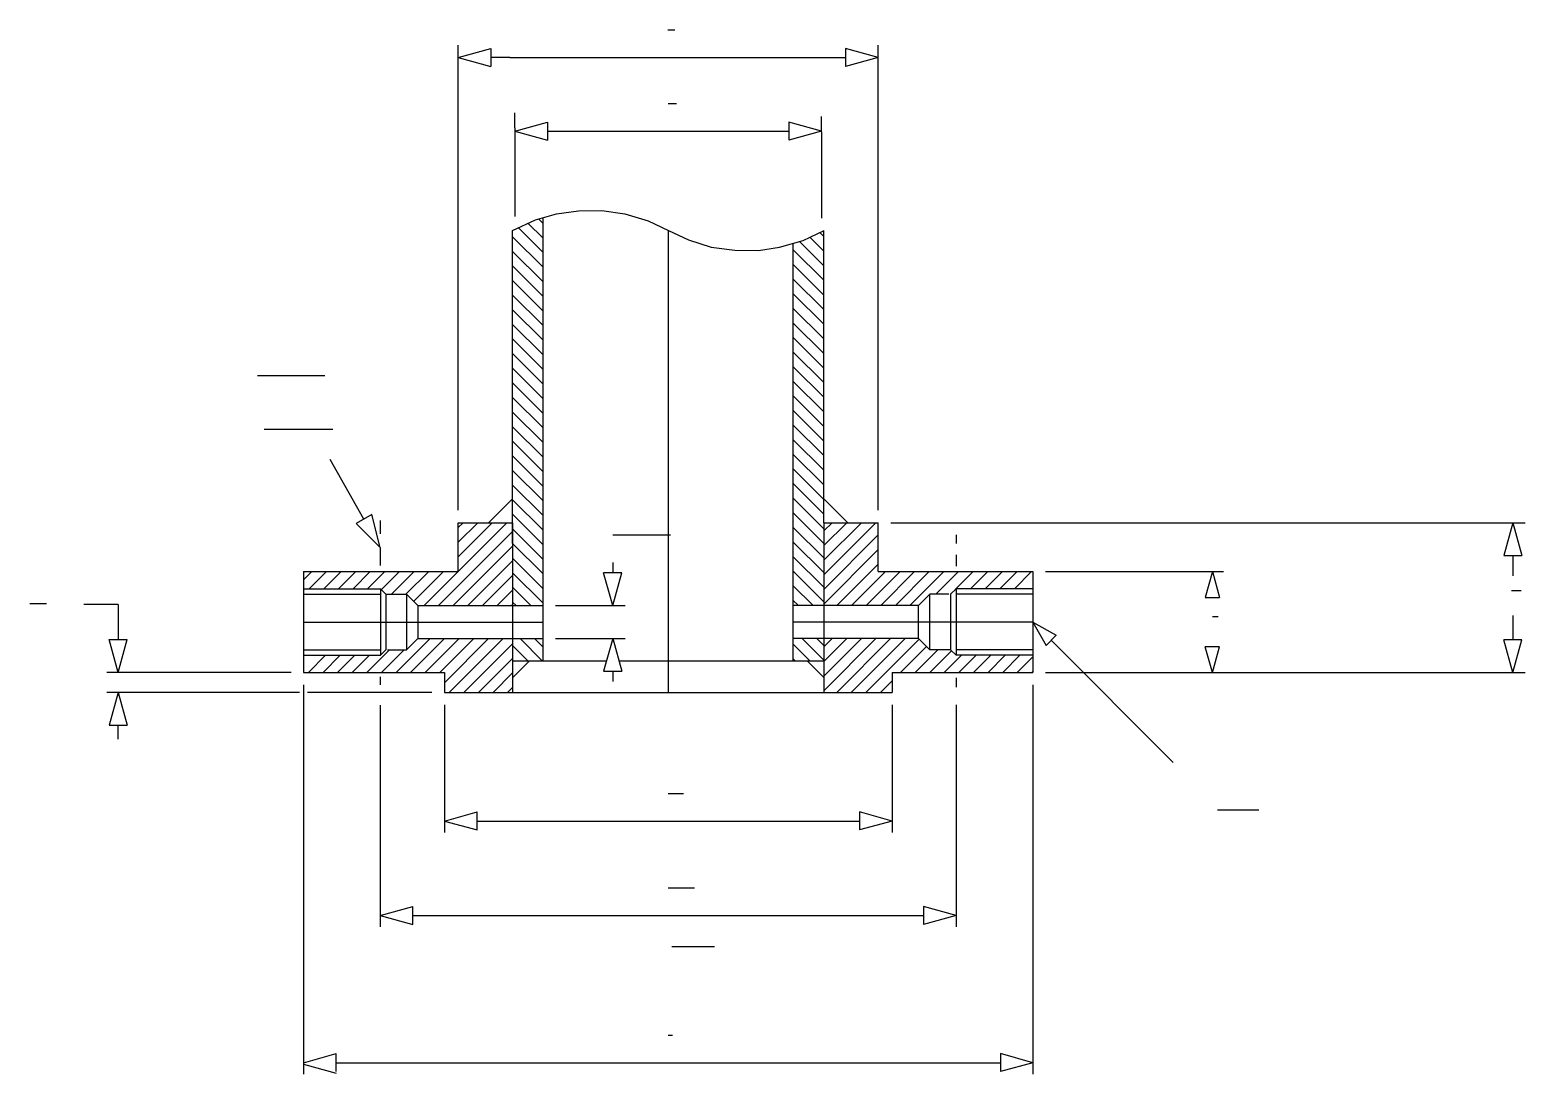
# Model space of a CAD drawing. Extents: x 395 to 1480, y 206 to 964.
import ezdxf

# ---------------------------------------------------------------- set-up
doc = ezdxf.new("R2010")
doc.units = 0
doc.header["$MEASUREMENT"] = 0
for name, color, linetype in [('-1', 7, 'CONTINUOUS'), ('1', 7, 'CONTINUOUS'), ('5', 7, 'CONTINUOUS')]:
    doc.layers.add(name, color=color, linetype=linetype)

msp = doc.modelspace()

# ---------------------------------------------------------------- linework, layer by layer
at = {"layer": '-1', "color": 5, "linetype": 'Continuous'}
for p, q in [((857.9, 964.1), (862.9, 964.1)), ((858.1, 910.6), (864.1, 910.6)), ((817.8, 597.4), (859.8, 597.4)), ((394.7, 547.6), (406.7, 547.6)), ((858.1, 409.7), (869.1, 409.7)), ((858.1, 341.1), (877.1, 341.1)), ((858.1, 234.2), (861.1, 234.2))]:
    msp.add_line(p, q, dxfattribs=at)
at = {"layer": '-1', "color": 3, "linetype": 'Continuous'}
for p, q in [((743, 944.1), (971, 944.1)), ((746.8, 892.9), (746.8, 904)), ((969.4, 890), (969.4, 901.3)), ((746.8, 890.6), (770.5, 897.2)), ((746.8, 890.6), (770.5, 884.1)), ((770.5, 897.2), (770.5, 884.1)), ((770.5, 890.6), (945.7, 890.6)), ((969.4, 890.6), (945.7, 897.2)), ((945.7, 897.2), (945.7, 884.1)), ((969.4, 890.6), (945.7, 884.1)), ((637.2, 608.9), (612.7, 652.1)), ((642.9, 612.2), (631.5, 605.7)), ((648.9, 588.3), (642.9, 612.2)), ((648.9, 588.3), (631.5, 605.7)), ((817.8, 577.3), (817.8, 569.9)), ((817.8, 546.1), (811.2, 569.9)), ((824.3, 569.9), (811.2, 569.9)), ((817.8, 546.1), (824.3, 569.9)), ((1131.9, 570.8), (1261.2, 570.8)), ((1253.2, 570.8), (1248, 552.1)), ((1253.2, 570.8), (1258.4, 552.1)), ((458.8, 546.9), (433.9, 546.9)), ((458.8, 546.9), (458.8, 521.4)), ((776.2, 546.1), (826.8, 546.1)), ((1248, 552.1), (1258.4, 552.1)), ((1122.9, 534.1), (1139.8, 524.6)), ((1122.9, 534.1), (1132.5, 517.2)), ((458.8, 497.6), (452.3, 521.4)), ((452.3, 521.4), (465.4, 521.4)), ((458.8, 497.6), (465.4, 521.4)), ((776.2, 522.1), (826.8, 522.1)), ((817.8, 522.1), (811.2, 498.4)), ((817.8, 522.1), (824.3, 498.4)), ((1132.5, 517.2), (1139.8, 524.6)), ((1224.7, 432.3), (1136.1, 520.9)), ((1253.2, 497.5), (1248, 516.2)), ((1258.4, 516.2), (1248, 516.2)), ((1253.2, 497.5), (1258.4, 516.2)), ((584.3, 497.5), (450.5, 497.5)), ((593.3, 488.5), (593.3, 205.9)), ((811.2, 498.4), (824.3, 498.4)), ((817.8, 498.4), (817.8, 491)), ((1122.9, 488.5), (1122.9, 205.9)), ((1131.9, 497.5), (1335.7, 497.5)), ((590.3, 483), (450.5, 483)), ((458.8, 483), (452.3, 459.2)), ((458.8, 483), (465.4, 459.2)), ((686.6, 483), (596.3, 483)), ((648.9, 473.7), (648.9, 312.8)), ((695.6, 474), (695.6, 381.4)), ((1020.6, 474), (1020.6, 381.4)), ((1067.2, 474.1), (1067.2, 312.8)), ((452.3, 459.2), (465.4, 459.2)), ((458.8, 449.1), (458.8, 459.2)), ((695.6, 389.7), (719.3, 396.3)), ((719.3, 383.2), (719.3, 396.3)), ((1020.6, 389.7), (996.9, 396.3)), ((996.9, 396.3), (996.9, 383.2)), ((695.6, 389.7), (719.3, 383.2)), ((719.3, 389.7), (996.9, 389.7)), ((1020.6, 389.7), (996.9, 383.2)), ((648.9, 321.1), (672.6, 327.7)), ((672.6, 314.5), (672.6, 327.7)), ((1067.2, 321.1), (1043.5, 327.7)), ((1043.5, 327.7), (1043.5, 314.5)), ((648.9, 321.1), (672.6, 314.5)), ((672.6, 321.1), (1043.5, 321.1)), ((1067.2, 321.1), (1043.5, 314.5)), ((593.3, 214.2), (617, 220.8)), ((617, 207.7), (617, 220.8)), ((1122.9, 214.2), (1099.2, 220.8)), ((1099.2, 220.8), (1099.2, 207.7)), ((593.3, 213.2), (617, 206.7)), ((617, 214.2), (1099.2, 214.2)), ((1122.9, 214.2), (1099.2, 207.7))]:
    msp.add_line(p, q, dxfattribs=at)
at = {"layer": '-1', "color": 2, "linetype": 'Continuous'}
for p, q in [((559.9, 713.2), (608.9, 713.2)), ((564.7, 674.3), (614.7, 674.3)), ((1256.8, 397.8), (1286.8, 397.8)), ((860.7, 298.5), (891.7, 298.5))]:
    msp.add_line(p, q, dxfattribs=at)
at = {"layer": '-1', "color": 7, "linetype": 'Continuous'}
for p, q in [((593.3, 570.8), (593.3, 497.5)), ((593.3, 570.8), (705.5, 570.8)), ((1010.6, 570.8), (1122.9, 570.8)), ((1122.9, 570.8), (1122.9, 497.5)), ((653.1, 554.3), (668.2, 554.3)), ((668.2, 554.3), (668.2, 514)), ((676.3, 546.1), (668.2, 554.3)), ((1048, 554.3), (1039.9, 546.1)), ((1061.9, 554.3), (1048, 554.3)), ((1048, 514), (1048, 554.3)), ((676.3, 546.1), (745.1, 546.1)), ((676.3, 546.1), (676.3, 522.1)), ((1039.9, 546.1), (971, 546.1)), ((1039.9, 522.1), (1039.9, 546.1)), ((668.2, 514), (676.3, 522.1)), ((676.3, 522.1), (745.1, 522.1)), ((1039.9, 522.1), (971, 522.1)), ((1039.9, 522.1), (1048, 514)), ((654.3, 514), (668.2, 514)), ((1063.1, 514), (1048, 514)), ((593.3, 497.5), (695.6, 497.5)), ((695.6, 497.5), (695.6, 483)), ((1020.6, 497.5), (1020.6, 483)), ((1020.6, 497.5), (1122.9, 497.5)), ((695.6, 483), (1020.6, 483))]:
    msp.add_line(p, q, dxfattribs=at)
at = {"layer": '-1', "color": 4, "linetype": 'Continuous'}
for p, q in [((593.3, 534.1), (745.1, 534.1)), ((1122.9, 534.1), (971, 534.1))]:
    msp.add_line(p, q, dxfattribs=at)
at = {"layer": '1', "color": 3, "linetype": 'Continuous'}
for p, q in [((705.5, 615.3), (705.5, 953.1)), ((705.5, 944.1), (729.2, 950.7)), ((729.2, 950.7), (729.2, 937.6)), ((1010.6, 944.1), (986.9, 950.7)), ((986.9, 950.7), (986.9, 937.6)), ((1010.6, 615.3), (1010.6, 953.1)), ((705.5, 944.1), (729.2, 937.6)), ((743, 944.1), (729.2, 944.1)), ((971, 944.1), (986.9, 944.1)), ((1010.6, 944.1), (986.9, 937.6)), ((746.8, 892.9), (746.8, 828.6)), ((969.4, 890), (969.4, 827.5)), ((1019.6, 606.3), (1480.2, 606.3)), ((1471.2, 606.3), (1464.6, 582.6)), ((1471.2, 606.3), (1477.7, 582.6)), ((1464.6, 582.6), (1477.7, 582.6)), ((1471.2, 582.6), (1471.2, 567.7)), ((1471.2, 539), (1471.2, 521.2)), ((1471.2, 497.5), (1464.6, 521.2)), ((1477.7, 521.2), (1464.6, 521.2)), ((1471.2, 497.5), (1477.7, 521.2)), ((1335.7, 497.5), (1480.2, 497.5))]:
    msp.add_line(p, q, dxfattribs=at)
at = {"layer": '1', "color": 4, "linetype": 'Continuous'}
for p, q in [((745.1, 818.4), (761.8, 826.1)), ((761.8, 826.1), (777.1, 830.5)), ((767.2, 823.6), (764, 826.9)), ((767.2, 506), (767.2, 828)), ((777.1, 830.5), (793, 832.7)), ((793, 832.7), (809.9, 833)), ((809.9, 833), (826.7, 830.5)), ((826.7, 830.5), (843.6, 825.6)), ((843.6, 825.6), (858.4, 818.4)), ((745.1, 591.3), (745.1, 818.4)), ((767.2, 802.4), (749.1, 820.6)), ((767.2, 813), (756.3, 823.9)), ((858.1, 818.4), (858.1, 483)), ((858.4, 818.4), (872.9, 811.6)), ((956.1, 811.3), (971.2, 818.4)), ((971, 814.1), (968.2, 816.9)), ((971, 606.3), (971, 818.4)), ((767.2, 791.8), (745.1, 813.9)), ((767.2, 781.2), (745.1, 803.3)), ((872.9, 811.6), (889.3, 806.3)), ((889.3, 806.3), (906.4, 804.3)), ((906.4, 804.3), (923.6, 804)), ((923.6, 804), (939, 806.3)), ((939, 806.3), (956.1, 811.3)), ((948.9, 506), (948.9, 808.9)), ((971, 782.3), (948.9, 804.4)), ((971, 792.9), (953.5, 810.4)), ((971, 803.5), (961.1, 813.4)), ((767.2, 770.6), (745.1, 792.7)), ((971, 771.6), (948.9, 793.8)), ((767.2, 760), (745.1, 782.1)), ((971, 761), (948.9, 783.2)), ((767.2, 749.4), (745.1, 771.5)), ((971, 750.4), (948.9, 772.5)), ((767.2, 738.8), (745.1, 760.9)), ((971, 739.8), (948.9, 761.9)), ((767.2, 728.2), (745.1, 750.3)), ((971, 729.2), (948.9, 751.3)), ((767.2, 717.5), (745.1, 739.7)), ((971, 718.6), (948.9, 740.7)), ((767.2, 706.9), (745.1, 729.1)), ((971, 708), (948.9, 730.1)), ((767.2, 696.3), (745.1, 718.5)), ((971, 697.4), (948.9, 719.5)), ((767.2, 685.7), (745.1, 707.8)), ((971, 686.8), (948.9, 708.9)), ((767.2, 675.1), (745.1, 697.2)), ((971, 676.2), (948.9, 698.3)), ((767.2, 664.5), (745.1, 686.6)), ((971, 665.6), (948.9, 687.7)), ((767.2, 653.9), (745.1, 676)), ((971, 655), (948.9, 677.1)), ((767.2, 643.3), (745.1, 665.4)), ((971, 644.4), (948.9, 666.5)), ((767.2, 632.7), (745.1, 654.8)), ((971, 633.8), (948.9, 655.9)), ((767.2, 622.1), (745.1, 644.2)), ((971, 623.2), (948.9, 645.3)), ((767.2, 611.5), (745.1, 633.6)), ((971, 612.5), (948.9, 634.7)), ((745.1, 623.7), (727.7, 606.3)), ((767.2, 600.9), (745.1, 623)), ((971, 601.9), (948.9, 624.1)), ((971, 623.7), (988.4, 606.3)), ((648.9, 608), (648.9, 598.1)), ((767.2, 590.3), (745.1, 612.4)), ((971, 591.3), (948.9, 613.4)), ((691.4, 546.1), (745.1, 599.9)), ((705.5, 581.5), (730.4, 606.3)), ((705.5, 592.1), (719.8, 606.3)), ((705.5, 602.7), (709.2, 606.3)), ((705.5, 570.9), (741, 606.3)), ((767.2, 579.7), (745.1, 601.8)), ((971, 580.7), (948.9, 602.8)), ((971, 600.3), (977.1, 606.3)), ((971, 589.7), (987.7, 606.3)), ((971, 579.1), (998.3, 606.3)), ((971, 568.4), (1008.9, 606.3)), ((971, 557.8), (1010.6, 597.4)), ((1067.2, 597.4), (1067.2, 591.3)), ((648.9, 588.3), (648.9, 575.2)), ((702, 546.1), (745.1, 589.3)), ((767.2, 569.1), (745.1, 591.2)), ((971, 570.1), (948.9, 592.2)), ((971, 547.2), (1010.6, 586.8)), ((712.6, 546.1), (745.1, 578.7)), ((767.2, 558.4), (745.1, 580.6)), ((971, 559.5), (948.9, 581.6)), ((980.5, 546.1), (1010.6, 576.2)), ((1067.2, 582.9), (1067.2, 574.8)), ((593.3, 564.7), (599.4, 570.8)), ((597.5, 558.3), (610, 570.8)), ((608.1, 558.3), (620.6, 570.8)), ((618.7, 558.3), (631.2, 570.8)), ((629.3, 558.3), (641.8, 570.8)), ((639.9, 558.3), (652.4, 570.8)), ((649.8, 557.6), (663, 570.8)), ((657.1, 554.3), (673.6, 570.8)), ((667.7, 554.3), (684.2, 570.8)), ((673.2, 549.2), (694.9, 570.8)), ((680.8, 546.1), (705.5, 570.8)), ((723.2, 546.1), (745.1, 568)), ((767.2, 547.8), (745.1, 570)), ((971, 548.9), (948.9, 571)), ((991.1, 546.1), (1015.8, 570.8)), ((1001.8, 546.1), (1026.4, 570.8)), ((1012.4, 546.1), (1037, 570.8)), ((1023, 546.1), (1047.6, 570.8)), ((1033.6, 546.1), (1058.2, 570.8)), ((1052.3, 554.3), (1068.9, 570.8)), ((1066.4, 557.8), (1079.5, 570.8)), ((1077.6, 558.3), (1090.1, 570.8)), ((1088.2, 558.3), (1100.7, 570.8)), ((1098.8, 558.3), (1111.3, 570.8)), ((1109.4, 558.3), (1121.9, 570.8)), ((733.8, 546.1), (745.1, 557.4)), ((758.3, 546.1), (745.1, 559.4)), ((963.2, 546.1), (948.9, 560.4)), ((744.4, 546.1), (745.1, 546.8)), ((747.7, 546.1), (745.1, 548.7)), ((745.1, 546.1), (767.2, 546.1)), ((952.6, 546.1), (948.9, 549.8)), ((971, 546.1), (948.9, 546.1)), ((745.1, 534.1), (767.2, 534.1)), ((971, 534.1), (948.9, 534.1)), ((660.5, 497.5), (685.2, 522.1)), ((671.1, 497.5), (695.8, 522.1)), ((681.7, 497.5), (706.4, 522.1)), ((692.3, 497.5), (717, 522.1)), ((695.6, 490.1), (727.6, 522.1)), ((699, 483), (738.2, 522.1)), ((745.1, 522.1), (767.2, 522.1)), ((766.7, 506), (750.5, 522.1)), ((767.2, 516), (761.1, 522.1)), ((971, 522.1), (948.9, 522.1)), ((971, 506.5), (955.4, 522.1)), ((971, 517.1), (966, 522.1)), ((971, 516.1), (977.1, 522.1)), ((971, 505.5), (987.7, 522.1)), ((971, 494.8), (998.3, 522.1)), ((971, 484.2), (1008.9, 522.1)), ((980.4, 483), (1019.5, 522.1)), ((991, 483), (1030.1, 522.1)), ((1001.6, 483), (1040.3, 521.7)), ((639.3, 497.5), (655.8, 514)), ((649.9, 497.5), (666.5, 514)), ((709.7, 483), (745.1, 518.4)), ((756.1, 506), (745.2, 516.8)), ((960.9, 506), (948.9, 518)), ((1026.7, 497.5), (1045.6, 516.4)), ((1037.3, 497.5), (1053.8, 514)), ((1047.9, 497.5), (1063.8, 513.3)), ((596.9, 497.5), (609.4, 510)), ((607.5, 497.5), (620, 510)), ((618.1, 497.5), (630.6, 510)), ((628.7, 497.5), (641.2, 510)), ((720.3, 483), (745.1, 507.8)), ((745.5, 506), (745.1, 506.3)), ((745.1, 493.6), (757.5, 506)), ((745.1, 506), (813.3, 506)), ((822.2, 506), (971, 506)), ((950.3, 506), (948.9, 507.4)), ((971, 493.8), (958.9, 506)), ((1058.5, 497.5), (1071, 510)), ((1069.1, 497.5), (1081.6, 510)), ((1079.7, 497.5), (1092.2, 510)), ((1090.3, 497.5), (1102.8, 510)), ((1100.9, 497.5), (1113.4, 510)), ((1111.5, 497.5), (1122.9, 508.8)), ((648.9, 494.4), (648.9, 488.5)), ((730.9, 483), (745.1, 497.2)), ((1012.2, 483), (1020.6, 491.4)), ((1067.2, 493.6), (1067.2, 486.9)), ((1122.1, 497.5), (1122.9, 498.2)), ((741.5, 483), (745.1, 486.6))]:
    msp.add_line(p, q, dxfattribs=at)
at = {"layer": '1', "color": 7, "linetype": 'Continuous'}
for p, q in [((705.5, 606.3), (745.1, 606.3)), ((705.5, 570.8), (705.5, 606.3)), ((745.1, 606.3), (745.1, 483)), ((971, 606.3), (1010.6, 606.3)), ((971, 606.3), (971, 483)), ((1010.6, 570.8), (1010.6, 606.3))]:
    msp.add_line(p, q, dxfattribs=at)
at = {"layer": '5', "color": 7, "linetype": 'Continuous'}
for p, q in [((593.3, 558.3), (649.1, 558.3)), ((593.3, 554.3), (649.1, 554.3)), ((649.1, 558.3), (649.1, 510)), ((653.1, 554.3), (649.1, 558.3)), ((653.1, 554.3), (653.1, 514)), ((1063.1, 554.3), (1067.1, 558.3)), ((1063.1, 554.3), (1063.1, 514)), ((1122.8, 558.3), (1067.1, 558.3)), ((1067.1, 558.3), (1067.1, 510)), ((1122.8, 554.3), (1067.1, 554.3)), ((593.3, 514), (649.1, 514)), ((653.1, 514), (649.1, 510)), ((1063.1, 514), (1067.1, 510)), ((1122.8, 514), (1067.1, 514)), ((593.3, 510), (649.1, 510)), ((1122.8, 510), (1067.1, 510))]:
    msp.add_line(p, q, dxfattribs=at)
at = {"layer": '5', "color": 5, "linetype": 'Continuous'}
for p, q in [((1470.4, 557), (1477.4, 557)), ((1253.3, 538.1), (1257.3, 538.1))]:
    msp.add_line(p, q, dxfattribs=at)

doc.saveas('drawing.dxf')
